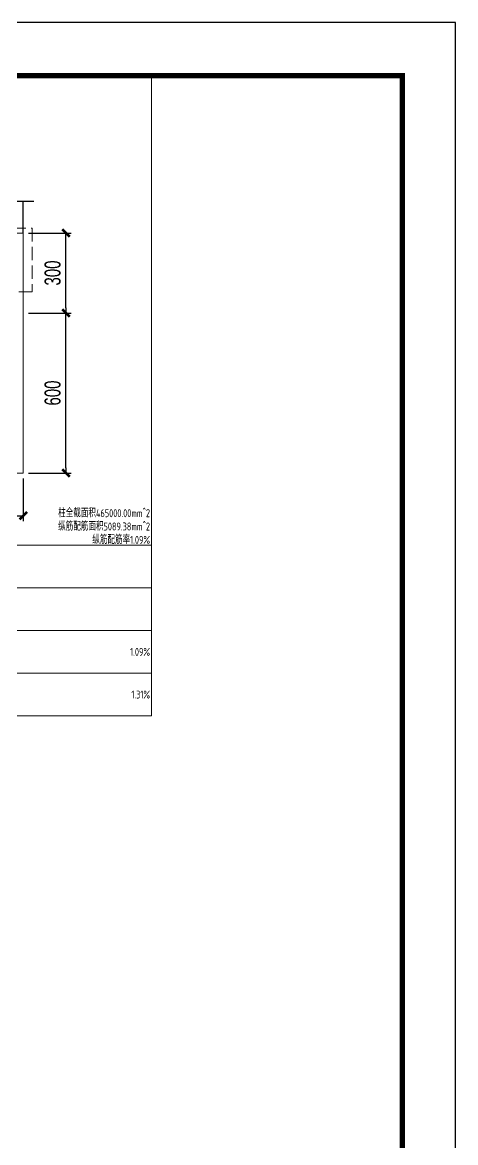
# Model space of a CAD drawing. Extents: x 5874492 to 7194610, y -939842 to -279257.
# Drawn here: x 6472094 to 6480211, y -470476 to -449477 of the extents above; entities that cross this region are included whole.
import ezdxf
from ezdxf.enums import TextEntityAlignment as Align

# ---------------------------------------------------------------- set-up
doc = ezdxf.new("R2010")
doc.units = 0
doc.header["$LTSCALE"] = 1000
doc.linetypes.add('DASH', pattern=[0.35, 0.25, -0.1])
for name, color, linetype, lineweight in [('S-墙柱-编号', 4, 'Continuous', 20), ('S-大样-实线', 2, 'Continuous', 20), ('S-通用-TAB', 7, 'Continuous', 20)]:
    doc.layers.add(name, color=color, linetype=linetype, lineweight=lineweight)
for name, color, linetype in [('S-大样-实线-pdx', 7, 'Continuous'), ('Y-云图图框', 7, 'Continuous'), ('z-详图标注', 3, 'Continuous')]:
    doc.layers.add(name, color=color, linetype=linetype)
doc.layers.add('配箍校核', color=34, linetype='Continuous', plot=False)
doc.styles.add('_YT_Name', font='', dxfattribs={"width": 0.8})
doc.styles.add('_YT_Sign_Text', font='ros.shx', dxfattribs={"width": 0.8, "bigfont": 'hztxt.shx'})
doc.styles.add('BW_Dim', font='Bweng.shx', dxfattribs={"width": 0.7, "bigfont": 'hztxt.shx'})
doc.styles.add('BW_Rein', font='tssdeng.shx', dxfattribs={"width": 0.7, "bigfont": 'hztxt.shx'})
doc.styles.get("Standard").update_dxf_attribs({"font": 'gbenor.shx', "bigfont": 'gbcbig.shx'})
doc.styles.get('_YT_Name').set_extended_font_data('SimHei')
doc.dimstyles.new('Cyz_20_100', dxfattribs={"dimtxt": 300, "dimasz": 100, "dimexe": 100, "dimexo": 100, "dimgap": 100, "dimtad": 1, "dimdec": 0, "dimlfac": 0.2, "dimzin": 0, "dimdsep": 46, "dimtxsty": 'BW_Dim', "dimblk": '_bwk', "dimcen": 0, "dimclrt": 7, "dimadec": 0, "dimazin": 0, "dimtfac": 1, "dimtdec": 0, "dimtix": 1, "dimtmove": 2, "dimatfit": 0, "dimfxl": 0, "dimtolj": 1, "dimtzin": 0, "dimarcsym": 0})

# ---------------------------------------------------------------- blocks, each defined once
blk = doc.blocks.new('_bwk')
blk.add_line((-1, 0), (0, 0))
at = {"const_width": 0.5}
blk.add_lwpolyline([(-0.7, -0.7), (0.7, 0.7)], dxfattribs=at)
blk = doc.blocks.new('*D2149')
at = {"layer": 'Defpoints', "color": 0, "transparency": 16777216}
for p in [(6472111, -454925), (6472911, -454925), (6472111, -457925)]:
    blk.add_point(p, dxfattribs=at)
at = {"layer": 'z-详图标注', "color": 0, "lineweight": -2, "transparency": 16777216}
for p, q in [((6472211, -454925), (6473011, -454925)), ((6472911, -457825), (6472911, -455025)), ((6472211, -457925), (6473011, -457925))]:
    blk.add_line(p, q, dxfattribs=at)
at = {"layer": 'z-详图标注', "color": 0, "lineweight": -2, "transparency": 16777216, "xscale": 100, "yscale": 100, "zscale": 100}
for p, rotation in [((6472911, -454925), 90), ((6472911, -457925), 270)]:
    blk.add_blockref('_bwk', p, dxfattribs=dict(at, rotation=rotation))
at = {"layer": 'z-详图标注', "color": 7, "transparency": 16777216, "insert": (6472661, -456425), "char_height": 300, "attachment_point": 5, "rotation": 90, "style": 'BW_Dim'}
blk.add_mtext('\\A1;600', dxfattribs=at)
blk = doc.blocks.new('*D2150')
at = {"layer": 'Defpoints', "color": 0, "transparency": 16777216}
for p in [(6472111, -453425), (6472911, -453425), (6472111, -454925)]:
    blk.add_point(p, dxfattribs=at)
at = {"layer": 'z-详图标注', "color": 0, "lineweight": -2, "transparency": 16777216}
for p, q in [((6472211, -453425), (6473011, -453425)), ((6472911, -454825), (6472911, -453525)), ((6472211, -454925), (6473011, -454925))]:
    blk.add_line(p, q, dxfattribs=at)
at = {"layer": 'z-详图标注', "color": 0, "lineweight": -2, "transparency": 16777216, "xscale": 100, "yscale": 100, "zscale": 100}
for p, rotation in [((6472911, -453425), 90), ((6472911, -454925), 270)]:
    blk.add_blockref('_bwk', p, dxfattribs=dict(at, rotation=rotation))
at = {"layer": 'z-详图标注', "color": 7, "transparency": 16777216, "insert": (6472661, -454175), "char_height": 300, "attachment_point": 5, "rotation": 90, "style": 'BW_Dim'}
blk.add_mtext('\\A1;300', dxfattribs=at)
blk = doc.blocks.new('*D2152')
at = {"layer": 'Defpoints', "color": 0, "transparency": 16777216}
for p in [(6470361, -457925), (6472111, -457925), (6472111, -458725)]:
    blk.add_point(p, dxfattribs=at)
at = {"layer": 'z-详图标注', "color": 0, "lineweight": -2, "transparency": 16777216}
for p, q in [((6470361, -458025), (6470361, -458825)), ((6472111, -458025), (6472111, -458825)), ((6470461, -458725), (6472011, -458725))]:
    blk.add_line(p, q, dxfattribs=at)
at = {"layer": 'z-详图标注', "color": 0, "lineweight": -2, "transparency": 16777216, "xscale": 100, "yscale": 100, "zscale": 100, "rotation": 180}
blk.add_blockref('_bwk', (6470361, -458725), dxfattribs=at)
at = {"layer": 'z-详图标注', "color": 0, "lineweight": -2, "transparency": 16777216, "xscale": 100, "yscale": 100, "zscale": 100}
blk.add_blockref('_bwk', (6472111, -458725), dxfattribs=at)
at = {"layer": 'z-详图标注', "color": 7, "transparency": 16777216, "insert": (6471236, -458475), "char_height": 300, "attachment_point": 5, "style": 'BW_Dim'}
blk.add_mtext('\\A1;350', dxfattribs=at)
blk = doc.blocks.new('ECMCTK_A1_横_单行图名--0')
at = {"color": 4}
blk.add_lwpolyline([(0, 0), (841, 0), (841, 594), (0, 594)], close=True, dxfattribs=at)
at = {"const_width": 1}
blk.add_lwpolyline([(25, 10), (831, 10), (831, 584), (25, 584)], close=True, dxfattribs=at)
at = {"color": 80, "flags": 3}
for tag, height, p in [('YTHQINS', 3, (34.31, 585.5)), ('ECMCKEY', 3, (292.07, 288.23)), ('YTTQINS', 5.62, (848.03, 12.81)), ('YTFRAME', 3, (652.76, 5.84)), ('YTBARCODE_T1', 3, (749.78, 5.95))]:
    blk.add_attdef(tag, text='', height=height, dxfattribs=at).set_placement(p, align=Align.MIDDLE_CENTER)
for tag, height, style, width, p in [('工程号', 4, '_YT_Sign_Text', 0.5, (804.08, 44.12)), ('证书编号', 4, '_YT_Sign_Text', 0.8, (708.87, 43.81)), ('审查批准号', 4, '_YT_Sign_Text', 0.8, (761.06, 43.81)), ('设计单位', 6, '_YT_Name', 0.8, (623.75, 38.6)), ('建设单位', 4, '_YT_Sign_Text', 0.8, (734.96, 36.11)), ('阶段', 4, '_YT_Sign_Text', 0.8, (804.08, 35.81)), ('项目号', 4, '_YT_Sign_Text', 0.5, (822.08, 33.72)), ('项目名称', 4, '_YT_Sign_Text', 0.8, (734.96, 28.11)), ('专业', 4, '_YT_Sign_Text', 0.8, (804.08, 27.31)), ('图纸编号', 4, '_YT_Sign_Text', 0.5, (803.93, 19.36)), ('图纸名称', 4.5, '_YT_Name', 0.8, (735.39, 15.06)), ('版本号', 4, '_YT_Sign_Text', 0.8, (822.08, 13)), ('出图比例', 4.2, '_YT_Sign_Text', 0.8, (681.82, 11.78)), ('日期', 4, '_YT_Sign_Text', 0.5, (803.88, 12.13))]:
    blk.add_attdef(tag, text='', height=height, dxfattribs=dict(style=style, width=width)).set_placement(p, align=Align.CENTER)
at = {"style": '_YT_Sign_Text', "width": 0.8, "flags": 3}
for tag, p, height in [('[审定人]', (590.95, 27.81), 4.1), ('{审定人}', (605.87, 26.45), 6.24), ('[校对人]', (642.23, 27.82), 4.1), ('{校对人}', (658.35, 26.53), 6.24), ('{审核人}', (606.98, 18.44), 6.24), ('{设计人}', (658.48, 18.54), 6.24), ('[审核人]', (591.01, 19.76), 4.1), ('[设计人]', (642.47, 20.21), 4.1), ('{项目负责人}', (608.28, 10.72), 6.24), ('{专业负责人}', (658.58, 10.36), 6.24), ('[项目负责人]', (590.78, 12.01), 4.1), ('[专业负责人]', (642.74, 11.77), 4.1)]:
    blk.add_attdef(tag, p, '', height=height, dxfattribs=at)
at = {"color": 80, "flags": 3}
for tag, p in [('YTQRCODE', (551.04, 11.91)), ('YTBZSIT', (25, 10)), ('EXT_TK_LEFT', (25, 10))]:
    blk.add_attdef(tag, p, '', height=3, dxfattribs=at)

msp = doc.modelspace()

# ---------------------------------------------------------------- linework, layer by layer
at = {"layer": 'S-墙柱-编号', "linetype": 'DASH'}
msp.add_lwpolyline([(6470156.9, -453336.9), (6472278.4, -453336.9), (6472278.4, -454525.4), (6470156.9, -454525.4)], close=True, dxfattribs=at)
at = {"layer": 'S-大样-实线'}
msp.add_lwpolyline([(6470360.7, -454925.1), (6469110.7, -454925.1), (6469110.7, -457925.1), (6472110.7, -457925.1), (6472110.7, -453425.1), (6470360.7, -453425.1)], close=True, dxfattribs=at)
at = {"layer": 'S-大样-实线-pdx'}
for points in [[(6470160.7, -452825.1), (6471135.7, -452825.1), (6471205.7, -452675.1), (6471265.7, -452975.1), (6471335.7, -452825.1), (6472310.7, -452825.1)], [(6472110.7, -453425.1), (6472110.7, -452825.1)]]:
    msp.add_lwpolyline(points, dxfattribs=at)
at = {"layer": 'S-通用-TAB'}
msp.add_lwpolyline([(6467510.7, -462477.1), (6467510.7, -450477.1), (6474510.7, -450477.1), (6474510.7, -462477.1), (6467510.7, -462477.1), (6467510.7, -459277.1), (6474510.7, -459277.1), (6474510.7, -460077.1), (6467510.7, -460077.1), (6467510.7, -460877.1), (6474510.7, -460877.1), (6474510.7, -461677.1), (6467510.7, -461677.1), (6467510.7, -462477.1)], dxfattribs=at)

# ---------------------------------------------------------------- block references
at = {"layer": 'Y-云图图框', "xscale": 100, "yscale": 100, "zscale": 100}
msp.add_blockref('ECMCTK_A1_横_单行图名--0', (6396110.7, -508877.1), dxfattribs=at)

# ---------------------------------------------------------------- texts
at = {"layer": '配箍校核', "style": 'BW_Rein', "width": 0.7}
for s, p in [('柱全截面积465000.00mm^ 2', (6474485.7, -458752.1)), ('纵筋配筋面积5089.38mm^ 2', (6474485.7, -459002.1)), ('纵筋配筋率1.09%', (6474485.7, -459252.1))]:
    msp.add_text(s, height=150, dxfattribs=at).set_placement(p, align=Align.RIGHT)
for s, p in [('1.09%', (6474485.7, -461277.1)), ('1.31%', (6474485.7, -462077.1))]:
    msp.add_text(s, height=150, dxfattribs=at).set_placement(p, align=Align.MIDDLE_RIGHT)

# ---------------------------------------------------------------- dimensions: what is measured, and where the dimension line sits
at = {"layer": 'z-详图标注'}
for base, p1, p2, picture, middle in [((6472910.7, -453425.1), (6472110.7, -454925.1), (6472110.7, -453425.1), '*D2150', (6472660.7, -454175.1)), ((6472910.7, -454925.1), (6472110.7, -457925.1), (6472110.7, -454925.1), '*D2149', (6472660.7, -456425.1))]:
    dim = msp.add_linear_dim(base=base, p1=p1, p2=p2, angle=90, dimstyle='Cyz_20_100', dxfattribs=at)
    dim.commit()
    dim.dimension.update_dxf_attribs({"geometry": picture, "text_midpoint": middle})
dim = msp.add_linear_dim(base=(6472110.7, -458725.1), p1=(6470360.7, -457925.1), p2=(6472110.7, -457925.1), dimstyle='Cyz_20_100', dxfattribs=at)
dim.commit()
dim.dimension.update_dxf_attribs({"geometry": '*D2152', "text_midpoint": (6471235.7, -458475.1)})

doc.saveas('drawing.dxf')
